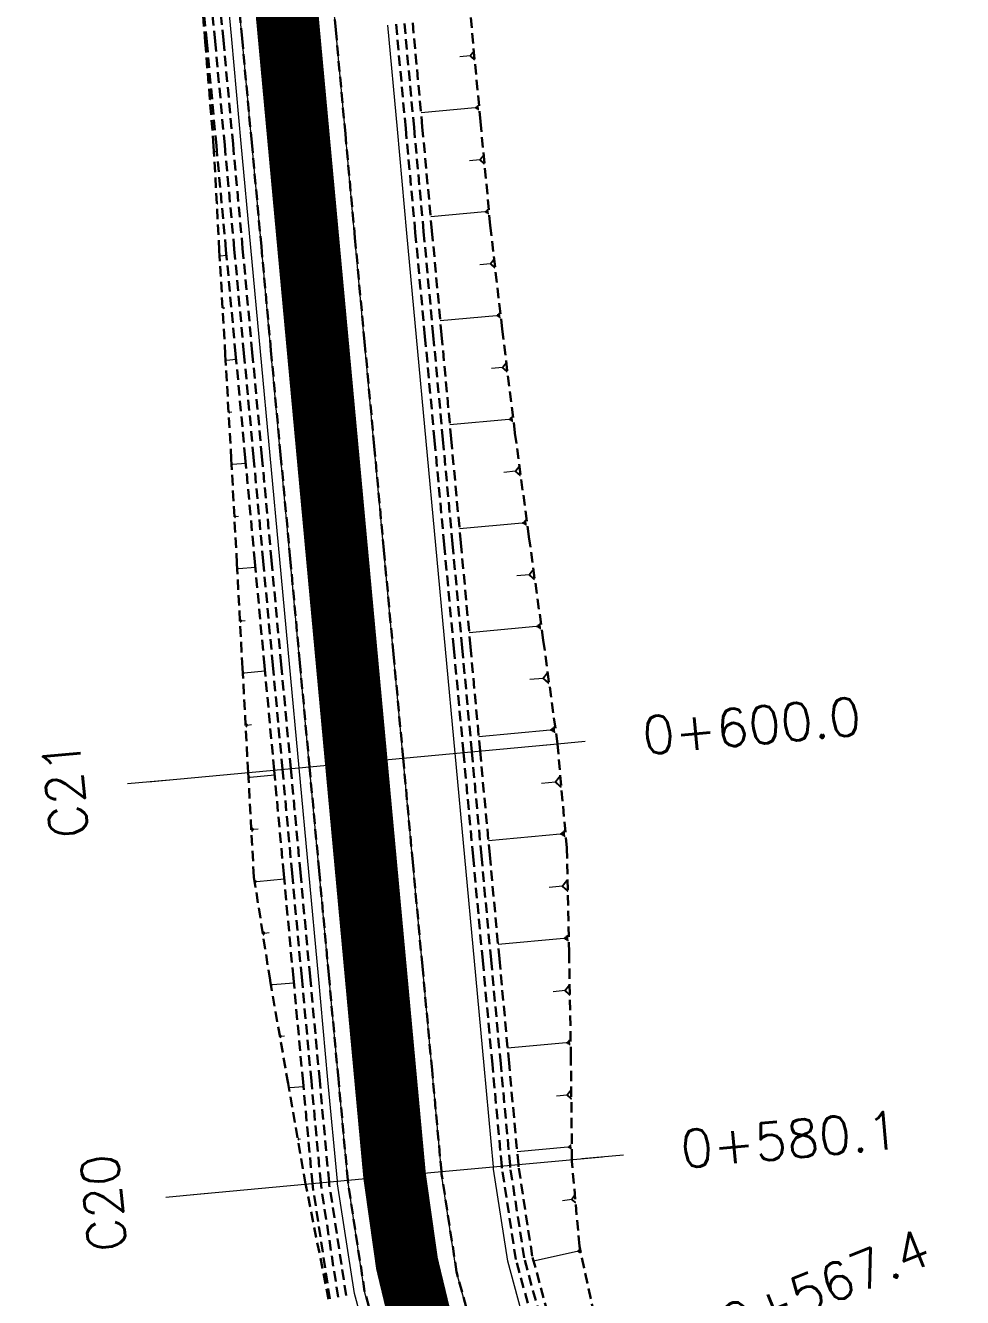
# Model space of a CAD drawing. Header units: metres. Extents: x 544752 to 548977, y 1840603 to 1844608.
# Drawn here: x 548058.3 to 548103.1, y 1841368.4 to 1841429.3 of the extents above; entities that cross this region are included whole.
import ezdxf

# ---------------------------------------------------------------- set-up
doc = ezdxf.new("R2010")
doc.units = ezdxf.units.M
doc.header["$MEASUREMENT"] = 0
for name, pattern in [('ACAD_ISO02W100', [15, 12, -3]), ('Anordnung Grundriss$0$GESTRICHELT', [0.75, 0.5, -0.25]), ('HIDDEN', [0.375, 0.25, -0.125])]:
    doc.linetypes.add(name, pattern=pattern)
doc.layers.add('C-ROAD', color=7, linetype='Continuous')
for name, color, linetype, lineweight in [('C-ROAD-CORR', 5, 'Continuous', 0), ('C-ROAD-SAMP', 150, 'HIDDEN', 0), ('C-ROAD-SAMP-TEXT', 11, 'Continuous', 0), ('C-TOPO-FEAT', 94, 'Continuous', 5)]:
    doc.layers.add(name, color=color, linetype=linetype, lineweight=lineweight)

msp = doc.modelspace()

# ---------------------------------------------------------------- linework, layer by layer
at = {"layer": 'C-ROAD', "color": 3, "linetype": 'Continuous', "lineweight": 13}
msp.add_line((548077.1586821174, 1841361.230307533), (548075.9532784619, 1841374.251104837), dxfattribs=at)
at = {"layer": 'C-ROAD', "color": 1, "linetype": 'ACAD_ISO02W100', "lineweight": -3, "ltscale": 0.1, "const_width": 3, "flags": 128}
msp.add_lwpolyline([(548085.2635180048, 1841350.968446316, -0.1450494311728284), (548075.9532784619, 1841374.251104837)], format="xyb", dxfattribs=at)
at = {"layer": 'C-ROAD-CORR', "color": 160, "linetype": 'Continuous'}
for p, q in [((548066.909857889, 1841428.272226861, 479.4860558106901), (548066.9104544475, 1841428.265782825, 479.4860558106901)), ((548066.9110064649, 1841428.271520783, 479.4849772123134), (548066.9114538836, 1841428.266687756, 479.4849772123134)), ((548066.9121550407, 1841428.270814705, 479.4838986139368), (548066.9124533198, 1841428.267592687, 479.4838986139368)), ((548066.9133036163, 1841428.270108627, 479.4828200155602), (548066.913452756, 1841428.268497618, 479.4828200155602)), ((548066.9144521921, 1841428.269402549, 479.4817414171835), (548066.9850258536, 1841428.275935924, 479.4108659864578)), ((548079.5707667728, 1841427.858487413, 481.8919047656474), (548079.0724956989, 1841427.81235984, 481.3915031109922)), ((548067.1183103748, 1841425.77775063, 479.4566646807075), (548067.1370542644, 1841425.779485851, 479.4378406431813)), ((548079.8047053049, 1841425.369457315, 481.8436326359892), (548077.2185892109, 1841425.130046953, 479.246458445954)), ((548079.8467939569, 1841425.343583641, 481.8831570217415), (548079.8413288553, 1841425.402617792, 481.8831570217415)), ((548079.8888826091, 1841425.317709966, 481.9226814074937), (548079.8779524055, 1841425.435778269, 481.9226814074937)), ((548079.9309712611, 1841425.291836291, 481.962205793246), (548079.9145759558, 1841425.468938746, 481.962205793246)), ((548079.9730599131, 1841425.265962617, 482.0017301789982), (548079.9511995062, 1841425.502099223, 482.0017301789982)), ((548067.3073127918, 1841423.290886392, 479.4459426764757), (548067.3084125483, 1841423.279006798, 479.4459426764757)), ((548067.3094301937, 1841423.289584735, 479.4439542780451), (548067.310255011, 1841423.280675039, 479.4439542780451)), ((548067.3115475955, 1841423.288283078, 479.4419658796144), (548067.3120974738, 1841423.282343281, 479.4419658796144)), ((548067.3136649975, 1841423.286981422, 479.4399774811838), (548067.3139399365, 1841423.284011523, 479.4399774811838)), ((548067.3157823993, 1841423.285679765, 479.4379890827532), (548067.4458850962, 1841423.297724056, 479.3073300735148)), ((548080.0388470315, 1841422.880446374, 481.7955646086361), (548079.5391916081, 1841422.834190645, 481.2937726850004)), ((548067.4574208562, 1841420.789946091, 479.4752780245238), (548067.4996242152, 1841420.793853078, 479.4328942062429)), ((548080.273062736, 1841420.391442407, 481.7475708896457), (548077.6794940896, 1841420.151342123, 479.142912280481)), ((548080.3152726772, 1841420.36549417, 481.7872091749854), (548080.3097918264, 1841420.424698444, 481.7872091749854)), ((548080.3574826184, 1841420.339545934, 481.826847460325), (548080.3465209168, 1841420.457954481, 481.826847460325)), ((548080.3996925596, 1841420.313597698, 481.8664857456647), (548080.3832500072, 1841420.491210519, 481.8664857456647)), ((548080.4419025008, 1841420.287649462, 481.9061240310044), (548080.4199790976, 1841420.524466556, 481.9061240310044)), ((548067.5799558278, 1841418.306525326, 479.5304534021219), (548067.5825470363, 1841418.278535033, 479.5304534021219)), ((548067.5849447778, 1841418.303458408, 479.5257684057637), (548067.5868881842, 1841418.282465687, 479.5257684057637)), ((548067.5899337278, 1841418.300391489, 479.5210834094055), (548067.591229332, 1841418.286396342, 479.5210834094055)), ((548067.5949226777, 1841418.29732457, 479.5163984130474), (548067.5955704799, 1841418.290326997, 479.5163984130474)), ((548067.5999116277, 1841418.294257652, 479.5117134166892), (548067.9064551514, 1841418.322635997, 479.2038591289704)), ((548080.5417904912, 1841417.906076486, 481.7342867739201), (548080.0340166462, 1841417.859069191, 481.2243417147939)), ((548067.7499747595, 1841415.798971102, 479.5405654744866), (548067.8245996452, 1841415.80587952, 479.4656214967596)), ((548080.82308336, 1841415.4220351, 481.7336396964164), (548078.1403028095, 1841415.173676001, 479.0393877178636)), ((548080.8667452116, 1841415.395194313, 481.7746414339673), (548080.8610758339, 1841415.456435057, 481.7746414339673)), ((548080.9104070632, 1841415.368353526, 481.8156431715182), (548080.899068308, 1841415.490835014, 481.8156431715182)), ((548080.9540689149, 1841415.341512738, 481.8566449090691), (548080.9370607819, 1841415.525234971, 481.8566449090691)), ((548080.9977307664, 1841415.314671952, 481.89764664662), (548080.9750532559, 1841415.559634928, 481.89764664662)), ((548067.8695684933, 1841413.322374489, 479.5980343882378), (548067.873516936, 1841413.279723323, 479.5980343882378)), ((548067.8771705764, 1841413.317701167, 479.5908954648973), (548067.8801319083, 1841413.285712792, 479.5908954648973)), ((548067.8847726594, 1841413.313027845, 479.5837565415568), (548067.8867468807, 1841413.291702262, 479.5837565415568)), ((548067.8923747424, 1841413.308354523, 479.5766176182163), (548067.8933618531, 1841413.297691731, 479.5766176182163)), ((548067.8999768255, 1841413.303681201, 479.5694786948758), (548068.3670829978, 1841413.346923674, 479.1003752011082)), ((548081.1181454497, 1841412.939659202, 481.746864799228), (548080.5880693009, 1841412.890587267, 481.2145220728582)), ((548068.0494290777, 1841410.80836112, 479.598942597019), (548068.1551490304, 1841410.818148172, 479.4927705914159)), ((548081.418233038, 1841410.457891175, 481.7651529789689), (548078.6010118885, 1841410.197086204, 478.9358855404372)), ((548081.4640828902, 1841410.429705332, 481.808209412406), (548081.4581294064, 1841410.494014997, 481.808209412406)), ((548081.5099327425, 1841410.401519488, 481.8512658458432), (548081.4980257747, 1841410.530138819, 481.8512658458432)), ((548081.5557825946, 1841410.373333645, 481.8943222792803), (548081.5379221431, 1841410.566262641, 481.8943222792803)), ((548081.6016324467, 1841410.345147802, 481.9373787127174), (548081.5778185115, 1841410.602386463, 481.9373787127174)), ((548068.1570753206, 1841408.338195651, 479.6677163995138), (548068.1623976545, 1841408.280703682, 479.6677163995138)), ((548068.1673226072, 1841408.33189621, 479.6580934325187), (548068.1713143575, 1841408.288777233, 479.6580934325187)), ((548068.1775698938, 1841408.32559677, 479.6484704655236), (548068.1802310607, 1841408.296850785, 479.6484704655236)), ((548068.1878171804, 1841408.319297329, 479.6388474985285), (548068.1891477638, 1841408.304924337, 479.6388474985285)), ((548068.1980644669, 1841408.312997889, 479.6292245315335), (548068.827703849, 1841408.371286916, 478.9968928448138)), ((548081.7368110687, 1841407.978552905, 481.8020916570625), (548081.1762448633, 1841407.926658344, 481.2391285000655)), ((548068.3392439681, 1841405.817240804, 479.666973026448), (548068.477911973, 1841405.83007803, 479.5277120844621)), ((548082.0621691227, 1841405.500105571, 481.845869047411), (548079.0615519015, 1841405.222322661, 478.8324213451182)), ((548082.1110037186, 1841405.470084879, 481.8917283778655), (548082.1046626735, 1841405.538580989, 481.8917283778655)), ((548082.1598383144, 1841405.440064188, 481.9375877083199), (548082.1471562244, 1841405.577056407, 481.9375877083199)), ((548082.2086729102, 1841405.410043496, 481.9834470387744), (548082.1896497752, 1841405.615531826, 481.9834470387744)), ((548082.257507506, 1841405.380022804, 482.0293063692288), (548082.2321433261, 1841405.654007244, 482.0293063692288)), ((548068.4277044501, 1841403.353811808, 479.7542361427028), (548068.4345341631, 1841403.280037096, 479.7542361427028)), ((548068.4408539496, 1841403.345728254, 479.7418877811625), (548068.4459762343, 1841403.29039722, 479.7418877811625)), ((548068.4540034491, 1841403.337644701, 479.7295394196221), (548068.4574183056, 1841403.300757345, 479.7295394196221)), ((548068.4671529486, 1841403.329561147, 479.7171910580817), (548068.4688603767, 1841403.311117469, 479.7171910580817)), ((548068.480302448, 1841403.321477594, 479.7048426965413), (548069.2882668454, 1841403.396275105, 478.8934234860628)), ((548082.3952195132, 1841403.02273458, 481.897412751207), (548081.7964671125, 1841402.967304923, 481.2961001168534)), ((548068.6202375955, 1841400.82565753, 479.7438371291994), (548068.7935492904, 1841400.841701904, 479.5697843627406)), ((548082.7833429272, 1841400.513654877, 482.000874825966), (548082.7765612509, 1841400.586910696, 482.000874825966)), ((548082.8355709779, 1841400.481548085, 482.0499208638761), (548082.8220076255, 1841400.628059723, 482.0499208638761)), ((548082.8877990287, 1841400.449441293, 482.0989669017861), (548082.8674539999, 1841400.66920875, 482.0989669017861)), ((548082.9400270794, 1841400.417334502, 482.1480129396962), (548082.9129003744, 1841400.710357777, 482.1480129396962)), ((548082.7311148765, 1841400.545761669, 481.951828788056), (548079.5219885213, 1841400.248675972, 478.728980377922)), ((548068.6961290406, 1841398.369405844, 479.84295487144), (548068.7044835652, 1841398.279160081, 479.84295487144)), ((548068.7122143166, 1841398.359517545, 479.8278495966325), (548068.7184802102, 1841398.291833223, 479.8278495966325)), ((548068.7282995927, 1841398.349629245, 479.8127443218249), (548068.732476855, 1841398.304506364, 479.8127443218249)), ((548068.7443848688, 1841398.339740946, 479.7976390470173), (548068.7464735, 1841398.317179505, 479.7976390470173)), ((548068.7604701449, 1841398.329852646, 479.7825337722097), (548069.7488218559, 1841398.42134956, 478.7899559214343)), ((548083.0637035152, 1841398.068321343, 482.0029057665715), (548082.4248126607, 1841398.009175858, 481.3612830485135)), ((548068.9035119866, 1841395.834191163, 479.8184174593729), (548069.1110290085, 1841395.853402105, 479.6100131055437)), ((548083.5616752343, 1841395.488278521, 482.2092024134131), (548083.5400401832, 1841395.721980829, 482.2092024134131)), ((548083.6172149224, 1841395.454135926, 482.2613583259778), (548083.5883681875, 1841395.765739003, 482.2613583259778)), ((548083.3950561702, 1841395.590706308, 482.0527346757191), (548079.9824479205, 1841395.274783222, 478.6255342931851)), ((548083.4505958583, 1841395.556563712, 482.1048905882838), (548083.4433841745, 1841395.634464482, 482.1048905882838)), ((548083.5061355464, 1841395.522421117, 482.1570465008484), (548083.4917121788, 1841395.678222655, 482.1570465008484)), ((548068.970861287, 1841393.3850661, 479.925381624089), (548068.980690743, 1841393.278888097, 479.925381624089)), ((548068.9897863028, 1841393.373432093, 479.9076096216711), (548068.9971583948, 1841393.29379859, 479.9076096216711)), ((548069.0087113186, 1841393.361798085, 479.8898376192532), (548069.0136260466, 1841393.308709083, 479.8898376192532)), ((548069.0276363344, 1841393.350164077, 479.8720656168352), (548069.0300936984, 1841393.323619577, 479.8720656168352)), ((548069.0465613502, 1841393.33853007, 479.8542936144173), (548070.2093994463, 1841393.446180105, 478.6864832840335)), ((548083.6482731303, 1841393.104123288, 482.0238981246228), (548082.9854692719, 1841393.04276405, 481.3582601518157)), ((548069.1896829531, 1841390.842872717, 479.8900974321757), (548069.4308485903, 1841390.865198688, 479.6479005833731)), ((548083.8720017101, 1841390.614155754, 481.9653732599556), (548080.4432913642, 1841390.296742013, 478.522001929564)), ((548083.9278034574, 1841390.579852059, 482.0177752656722), (548083.9205577458, 1841390.658120397, 482.0177752656722)), ((548083.9836052045, 1841390.545548365, 482.0701772713888), (548083.9691137817, 1841390.70208504, 482.0701772713888)), ((548084.0394069517, 1841390.511244671, 482.1225792771054), (548084.0176698174, 1841390.746049683, 482.1225792771054)), ((548084.0952086989, 1841390.476940976, 482.174981282822), (548084.0662258533, 1841390.790014326, 482.174981282822)), ((548069.2686954446, 1841388.402151794, 479.9846793396576), (548069.2798162783, 1841388.282024299, 479.9846793396576)), ((548069.290106798, 1841388.38898933, 479.9645724805653), (548069.2984474234, 1841388.298893708, 479.9645724805653)), ((548069.3543408586, 1841388.349501936, 479.9042519032884), (548070.6699507261, 1841388.471294857, 478.5830165575154)), ((548069.3115181515, 1841388.375826865, 479.944465621473), (548069.3170785685, 1841388.315763117, 479.944465621473)), ((548069.3329295052, 1841388.3626644, 479.9243587623807), (548069.3357097135, 1841388.332632527, 479.9243587623807)), ((548083.9820318061, 1841388.118172091, 481.7931724282993), (548083.3436783552, 1841388.059076356, 481.1520894116331)), ((548069.7293245918, 1841385.878462052, 479.7069765481108), (548069.9551753635, 1841385.899370245, 479.4801600505037)), ((548084.0491503172, 1841385.619917847, 481.5780685100052), (548080.903210825, 1841385.32868169, 478.4186771465447)), ((548084.1003500111, 1841385.588443229, 481.6261488441899), (548084.0937018644, 1841385.66025666, 481.6261488441899)), ((548084.1515497051, 1841385.556968611, 481.6742291783747), (548084.1382534115, 1841385.700595473, 481.6742291783747)), ((548084.202749399, 1841385.525493994, 481.7223095125594), (548084.1828049587, 1841385.740934286, 481.7223095125594)), ((548084.253949093, 1841385.494019376, 481.7703898467442), (548084.2273565057, 1841385.781273099, 481.7703898467442)), ((548070.0415216765, 1841383.448957175, 479.5683978360302), (548070.0501595967, 1841383.355650166, 479.5683978360302)), ((548070.0581525845, 1841383.438733452, 479.5527801719937), (548070.0646310247, 1841383.368753196, 479.5527801719937)), ((548070.0747834926, 1841383.428509729, 479.5371625079573), (548070.0791024526, 1841383.381856225, 479.5371625079573)), ((548070.0914144006, 1841383.418286006, 479.5215448439209), (548070.0935738806, 1841383.394959254, 479.5215448439209)), ((548070.1080453086, 1841383.408062284, 479.5059271798845), (548071.1299231076, 1841383.502662883, 478.4796798854044)), ((548084.1085420228, 1841383.121554818, 481.355273164323), (548083.5344728862, 1841383.068410221, 480.7787493384658)), ((548070.5250438016, 1841380.944219197, 479.2662207437072), (548070.6860598156, 1841380.959125296, 479.1045162337622)), ((548084.164944167, 1841380.623149701, 481.1295019455095), (548081.3628411796, 1841380.363744297, 478.3154173136459)), ((548084.2105479734, 1841380.595115113, 481.1723273235522), (548084.204626438, 1841380.65907967, 481.1723273235522)), ((548084.2561517798, 1841380.567080524, 481.2151527015949), (548084.2443087089, 1841380.69500964, 481.2151527015949)), ((548084.301755586, 1841380.539045935, 481.2579780796377), (548084.28399098, 1841380.730939609, 481.2579780796377)), ((548084.3473593924, 1841380.511011347, 481.3008034576804), (548084.323673251, 1841380.766869579, 481.3008034576804)), ((548070.8996728072, 1841378.506248926, 479.066318015206), (548070.9051460568, 1841378.447126762, 479.066318015206)), ((548070.9102106573, 1841378.499770863, 479.0564221874167), (548070.9143155945, 1841378.455429241, 479.0564221874167)), ((548070.9207485074, 1841378.493292802, 479.0465263596274), (548070.9234851322, 1841378.46373172, 479.0465263596274)), ((548070.9312863575, 1841378.486814739, 479.0366305318381), (548070.9326546699, 1841378.472034198, 479.0366305318381)), ((548070.9418242075, 1841378.480336677, 479.0267347040488), (548071.5893171167, 1841378.5402785, 478.3764731495028)), ((548084.2094862292, 1841378.124652492, 480.8919333947086), (548083.7045970345, 1841378.077912245, 480.384885320444)), ((548071.3561746189, 1841376.016014777, 478.7897043938682), (548071.4454749752, 1841376.024281781, 478.70002219394)), ((548084.2493097966, 1841375.626118645, 480.6496713138698), (548081.8222286097, 1841375.401430981, 478.2122120557863)), ((548084.2888101793, 1841375.601836089, 480.6867651215708), (548084.2836811575, 1841375.657239897, 480.6867651215708)), ((548084.328310562, 1841375.577553533, 480.7238589292719), (548084.3180525185, 1841375.688361149, 480.7238589292719)), ((548084.3678109447, 1841375.553270977, 480.760952736973), (548084.3524238794, 1841375.7194824, 480.760952736973)), ((548084.4073113274, 1841375.528988421, 480.798046544674), (548084.3867952403, 1841375.750603652, 480.798046544674)), ((548084.4285924284, 1841373.125145786, 480.4293616577416), (548083.9943014707, 1841373.061544728, 479.9897084746179)), ((548084.8378358477, 1841370.56236572, 480.3494809226816), (548084.7963142631, 1841370.752461859, 480.3494809226816)), ((548084.6903442963, 1841370.629732733, 480.219714163462), (548082.6080377252, 1841370.174906725, 478.0875232352224)), ((548084.7272171841, 1841370.61289098, 480.2521558532669), (548084.716836788, 1841370.660415014, 480.2521558532669)), ((548084.764090072, 1841370.596049226, 480.2845975430718), (548084.7433292797, 1841370.691097296, 480.2845975430718)), ((548084.8009629599, 1841370.579207473, 480.3170392328767), (548084.7698217714, 1841370.721779577, 480.3170392328767))]:
    msp.add_line(p, q, dxfattribs=at)
at = {"layer": 'C-ROAD-CORR', "color": 5, "linetype": 'Anordnung Grundriss$0$GESTRICHELT', "lineweight": 30, "extrusion": (-0.704096103399407, -0.06518187758148622, 0.7071067811955447), "const_width": 0.1, "elevation": -505587.6663431064}
msp.add_lwpolyline([(-1783065.169142448, 506269.4435261753), (-1783064.959815291, 506269.1644232986), (-1783064.750488133, 506269.4435261753)], dxfattribs=at)
at = {"layer": 'C-ROAD-CORR', "color": 5, "linetype": 'Anordnung Grundriss$0$GESTRICHELT', "lineweight": 30, "extrusion": (-0.7040961022607308, -0.06518188082306306, -0.7071067820305604), "const_width": 0.1, "elevation": -506258.544428749}
msp.add_lwpolyline([(-1783064.024572183, -505580.481019481), (-1783064.032446621, -505580.4915187329), (-1783064.04032106, -505580.4810194811)], dxfattribs=at)
at = {"layer": 'C-ROAD-CORR', "color": 5, "linetype": 'Anordnung Grundriss$0$GESTRICHELT', "lineweight": 30, "extrusion": (-0.7040961034877106, -0.0651818775077335, 0.7071067811144156), "const_width": 0.1, "elevation": -505587.7394739357}
msp.add_lwpolyline([(-1783060.169812591, 506269.3810707866), (-1783059.959903859, 506269.1011924769), (-1783059.749995126, 506269.3810707866)], dxfattribs=at)
at = {"layer": 'C-ROAD-CORR', "color": 5, "linetype": 'Anordnung Grundriss$0$GESTRICHELT', "lineweight": 30, "extrusion": (-0.7040961024633902, -0.06518187878403406, -0.707106782016724), "const_width": 0.1, "elevation": -506258.4675986119}
msp.add_lwpolyline([(-1783059.018962651, -505580.3647056523), (-1783059.036692577, -505580.3883455535), (-1783059.054422502, -505580.3647056523)], dxfattribs=at)
at = {"layer": 'C-ROAD-CORR', "color": 5, "linetype": 'Anordnung Grundriss$0$GESTRICHELT', "lineweight": 30, "extrusion": (-0.7040961033845842, -0.06518187774963176, 0.7071067811948044), "const_width": 0.1, "elevation": -505587.8130745452}
msp.add_lwpolyline([(-1783055.173417667, 506269.3726739609), (-1783054.960098329, 506269.0882481769), (-1783054.746778991, 506269.3726739608)], dxfattribs=at)
at = {"layer": 'C-ROAD-CORR', "color": 5, "linetype": 'Anordnung Grundriss$0$GESTRICHELT', "lineweight": 30, "extrusion": (-0.7040961039510272, -0.06518187731893382, -0.7071067806704756), "const_width": 0.1, "elevation": -506258.3925455685}
msp.add_lwpolyline([(-1783054.01026438, -505580.1772351094), (-1783054.041614816, -505580.2190356902), (-1783054.072965251, -505580.1772351094)], dxfattribs=at)
at = {"layer": 'C-ROAD-CORR', "color": 5, "linetype": 'Anordnung Grundriss$0$GESTRICHELT', "lineweight": 30, "extrusion": (-0.7040961034638761, -0.06518187764849209, 0.7071067811251734), "const_width": 0.1, "elevation": -505587.8861266666}
msp.add_lwpolyline([(-1783050.184495725, 506269.4759069267), (-1783049.961807033, 506269.1789886716), (-1783049.739118342, 506269.4759069268)], dxfattribs=at)
at = {"layer": 'C-ROAD-CORR', "color": 5, "linetype": 'Anordnung Grundriss$0$GESTRICHELT', "lineweight": 30, "extrusion": (-0.7040961036286845, -0.06518187795012327, -0.707106780933262), "const_width": 0.1, "elevation": -506258.3203574579}
msp.add_lwpolyline([(-1783048.999569836, -505580.0054476435), (-1783049.043983527, -505580.0646658972), (-1783049.088397217, -505580.0054476433)], dxfattribs=at)
at = {"layer": 'C-ROAD-CORR', "color": 5, "linetype": 'Anordnung Grundriss$0$GESTRICHELT', "lineweight": 30, "extrusion": (-0.7040961033538449, -0.06518187767004845, 0.7071067812327491), "const_width": 0.1, "elevation": -505587.9592805453}
msp.add_lwpolyline([(-1783045.200260364, 506269.6443960965), (-1783044.964762587, 506269.3303990601), (-1783044.72926481, 506269.6443960964)], dxfattribs=at)
at = {"layer": 'C-ROAD-CORR', "color": 5, "linetype": 'Anordnung Grundriss$0$GESTRICHELT', "lineweight": 30, "extrusion": (-0.7040961034171482, -0.06518187820646457, -0.7071067811202677), "const_width": 0.1, "elevation": -506258.2475453576}
msp.add_lwpolyline([(-1783043.988865257, -505579.8182379752), (-1783044.047120654, -505579.8959118379), (-1783044.105376052, -505579.8182379751)], dxfattribs=at)
at = {"layer": 'C-ROAD-CORR', "color": 5, "linetype": 'Anordnung Grundriss$0$GESTRICHELT', "lineweight": 30, "extrusion": (-0.7040961034630906, -0.06518187781927562, 0.7071067811102126), "const_width": 0.1, "elevation": -505588.0327663515}
msp.add_lwpolyline([(-1783040.220751943, 506269.8739006553), (-1783039.969211879, 506269.538513903), (-1783039.717671814, 506269.8739006554)], dxfattribs=at)
at = {"layer": 'C-ROAD-CORR', "color": 5, "linetype": 'Anordnung Grundriss$0$GESTRICHELT', "lineweight": 30, "extrusion": (-0.7040961036649123, -0.06518187796955885, -0.7071067808953969), "const_width": 0.1, "elevation": -506258.1740816765}
msp.add_lwpolyline([(-1783038.978340295, -505579.6163448492), (-1783039.051149748, -505579.7134241202), (-1783039.123959202, -505579.6163448492)], dxfattribs=at)
at = {"layer": 'C-ROAD-CORR', "color": 5, "linetype": 'Anordnung Grundriss$0$GESTRICHELT', "lineweight": 30, "extrusion": (-0.7040961034850471, -0.06518187761932319, 0.7071067811067812), "const_width": 0.1, "elevation": -505588.1055543911}
msp.add_lwpolyline([(-1783035.242877683, 506270.1183566973), (-1783034.974475174, 506269.760486685), (-1783034.706072664, 506270.1183566973)], dxfattribs=at)
at = {"layer": 'C-ROAD-CORR', "color": 5, "linetype": 'Anordnung Grundriss$0$GESTRICHELT', "lineweight": 30, "extrusion": (-0.7040961031851156, -0.06518187763722176, -0.7071067814037858), "const_width": 0.1, "elevation": -506258.1000424952}
msp.add_lwpolyline([(-1783033.967933949, -505579.4184007727), (-1783034.055113299, -505579.5346399061), (-1783034.14229265, -505579.4184007727)], dxfattribs=at)
at = {"layer": 'C-ROAD-CORR', "color": 5, "linetype": 'Anordnung Grundriss$0$GESTRICHELT', "lineweight": 30, "extrusion": (-0.7040961033309788, -0.06518187767689944, 0.7071067812548861), "const_width": 0.1, "elevation": -505588.1787494973}
msp.add_lwpolyline([(-1783030.255903272, 506270.2348461106), (-1783029.977454742, 506269.863581405), (-1783029.699006214, 506270.2348461106)], dxfattribs=at)
at = {"layer": 'C-ROAD-CORR', "color": 5, "linetype": 'Anordnung Grundriss$0$GESTRICHELT', "lineweight": 30, "extrusion": (-0.7040961035570895, -0.06518187730417459, -0.7071067810640963), "const_width": 0.1, "elevation": -506258.0264666785}
msp.add_lwpolyline([(-1783028.957721924, -505579.2241200618), (-1783029.059037292, -505579.3592072193), (-1783029.16035266, -505579.2241200617)], dxfattribs=at)
at = {"layer": 'C-ROAD-CORR', "color": 5, "linetype": 'Anordnung Grundriss$0$GESTRICHELT', "lineweight": 30, "extrusion": (-0.7040961033630381, -0.06518187758682464, 0.7071067812312666), "const_width": 0.1, "elevation": -505588.2517534437}
msp.add_lwpolyline([(-1783025.250236681, 506269.9678251326), (-1783024.982059939, 506269.610256143), (-1783024.713883196, 506269.9678251324)], dxfattribs=at)
at = {"layer": 'C-ROAD-CORR', "color": 5, "linetype": 'Anordnung Grundriss$0$GESTRICHELT', "lineweight": 30, "extrusion": (-0.7040961036809302, -0.06518187731787183, -0.7071067809395204), "const_width": 0.1, "elevation": -506257.9534436637}
msp.add_lwpolyline([(-1783023.971135311, -505579.4184693317), (-1783024.066016797, -505579.5449779799), (-1783024.160898283, -505579.4184693316)], dxfattribs=at)
at = {"layer": 'C-ROAD-CORR', "color": 5, "linetype": 'Anordnung Grundriss$0$GESTRICHELT', "lineweight": 30, "extrusion": (-0.7040961033904346, -0.06518187754222465, 0.7071067812080981), "const_width": 0.1, "elevation": -505588.3247143393}
msp.add_lwpolyline([(-1783020.236273066, 506269.3854614102), (-1783019.995102613, 506269.0639008065), (-1783019.75393216, 506269.3854614103)], dxfattribs=at)
at = {"layer": 'C-ROAD-CORR', "color": 5, "linetype": 'Anordnung Grundriss$0$GESTRICHELT', "lineweight": 30, "extrusion": (-0.7040961032118359, -0.0651818777615484, -0.7071067813657187), "const_width": 0.1, "elevation": -506257.8809819134}
msp.add_lwpolyline([(-1783019.011297681, -505580.0062570005), (-1783019.078941633, -505580.0964489361), (-1783019.146585585, -505580.0062570004)], dxfattribs=at)
at = {"layer": 'C-ROAD-CORR', "color": 5, "linetype": 'Anordnung Grundriss$0$GESTRICHELT', "lineweight": 30, "extrusion": (-0.7040961033467777, -0.06518187770773569, 0.7071067812363121), "const_width": 0.1, "elevation": -505588.3979928066}
msp.add_lwpolyline([(-1783015.222107302, 506268.7647682298), (-1783015.009999825, 506268.4819582616), (-1783014.797892349, 506268.7647682297)], dxfattribs=at)
at = {"layer": 'C-ROAD-CORR', "color": 5, "linetype": 'Anordnung Grundriss$0$GESTRICHELT', "lineweight": 30, "extrusion": (-0.7040961028793439, -0.06518187864521106, -0.7071067816153381), "const_width": 0.1, "elevation": -506257.809445368}
msp.add_lwpolyline([(-1783014.056668653, -505580.6491445328), (-1783014.094184356, -505580.6991654703), (-1783014.131700059, -505580.6491445327)], dxfattribs=at)
at = {"layer": 'C-ROAD-CORR', "color": 5, "linetype": 'Anordnung Grundriss$0$GESTRICHELT', "lineweight": 30, "extrusion": (-0.7002248727494292, -0.1025465569625956, 0.7065191655136914), "const_width": 0.1, "elevation": -572269.3907825451}
msp.add_lwpolyline([(-1742520.608793694, 571998.5573763779), (-1742520.425244181, 571998.3126436949), (-1742520.241694669, 571998.5573763779)], dxfattribs=at)
at = {"layer": 'C-ROAD-CORR', "color": 1, "linetype": 'Anordnung Grundriss$0$GESTRICHELT', "lineweight": 30}
for points in [[(548072.8553926931, 1841368.373001887, 478.1736308059836), (548072.0324887332, 1841373.755108327, 478.2771771058756), (548072.0200965403, 1841373.88698951, 478.2796949213914), (548071.5703983683, 1841378.744639243, 478.3807234057678), (548071.1094928914, 1841383.723350537, 478.4842697056599), (548070.6485874143, 1841388.70206183, 478.587816005552), (548070.1876819374, 1841393.680773123, 478.6913623054441), (548069.7267764603, 1841398.659484416, 478.7949086053362), (548069.2658709834, 1841403.63819571, 478.8984549052283), (548068.8049655063, 1841408.616907003, 479.0020012051204), (548068.3440600294, 1841413.595618296, 479.1055475050125), (548067.8831545524, 1841418.574329589, 479.2090938049046), (548067.4222490754, 1841423.553040883, 479.3126401047967), (548066.9613435984, 1841428.531752176, 479.4161864046888), (548066.5004381214, 1841433.510463469, 479.5197327045809), (548066.0395326444, 1841438.489174762, 479.623279004473), (548065.5786271674, 1841443.467886055, 479.7268253043651)], [(548083.6737266484, 1841366.24847155, 477.9900845060914), (548082.541239127, 1841370.421020163, 478.0936308059835), (548081.8877853269, 1841374.694857788, 478.1971771058756), (548081.8779449009, 1841374.799582354, 478.1996949213913), (548081.4282467288, 1841379.657232088, 478.3007234057677), (548080.9673412519, 1841384.635943381, 478.4042697056598), (548080.5064357748, 1841389.614654674, 478.5078160055519), (548080.0455302979, 1841394.593365968, 478.6113623054441), (548079.5846248209, 1841399.572077261, 478.7149086053361), (548079.1237193439, 1841404.550788554, 478.8184549052282), (548078.6628138669, 1841409.529499847, 478.9220012051204), (548078.2019083899, 1841414.508211141, 479.0255475050125), (548077.741002913, 1841419.486922434, 479.1290938049045), (548077.2800974359, 1841424.465633727, 479.2326401047966), (548076.819191959, 1841429.44434502, 479.3361864046888)], [(548085.6599253595, 1841366.91038893, 480.0836747089903), (548084.7982133684, 1841370.898244794, 480.4005066316649), (548084.4420227424, 1841374.938416489, 480.7630004854139), (548084.440145419, 1841375.036778725, 480.7728512737194), (548084.3904568959, 1841379.931459455, 481.2755998271699), (548084.3037975589, 1841384.944816681, 481.7549925237222), (548084.1940582345, 1841389.956037271, 482.2112065441565), (548083.7476223389, 1841394.936088089, 482.3292842966868), (548083.0688795713, 1841399.894633039, 482.2140618452452), (548082.3802867852, 1841404.852266122, 482.0889472570886), (548081.714535326, 1841409.812013746, 481.9867716642102), (548081.1034692787, 1841414.776823885, 481.9395153149522), (548080.5330000013, 1841419.745392282, 481.9330293254964), (548080.0639952687, 1841424.723353784, 482.0284417377786), (548079.5955871568, 1841429.701370519, 482.1244533218586)], [(548071.7194337423, 1841373.725257043, 478.5916521071479), (548071.6959144821, 1841373.856978273, 478.6052631650189), (548070.8572742434, 1841378.678621595, 479.0968968117752), (548069.9919320865, 1841383.619892058, 479.6066091415444), (548069.2183798925, 1841388.569660001, 480.0241390192303), (548068.9452080348, 1841393.565750783, 479.9391489608124), (548068.6722075602, 1841398.56185743, 479.8539867864993), (548068.4058825186, 1841403.558582057, 479.7621206352836), (548068.1368836855, 1841408.555059157, 479.672939708507), (548067.8501093487, 1841413.549890685, 479.6016102927545), (548067.5620224485, 1841418.544600702, 479.5315990527622), (548067.292037445, 1841423.540986507, 479.4434085132706), (548066.8883393373, 1841428.524993788, 479.4895028281555)]]:
    msp.add_polyline3d(points, dxfattribs=at)
at = {"layer": 'C-ROAD-CORR', "color": 92, "linetype": 'Anordnung Grundriss$0$GESTRICHELT', "lineweight": 30}
for points in [[(548073.2467400237, 1841368.4557501, 477.7736308059835), (548072.4306825349, 1841373.793078002, 477.8771771058756), (548072.4183934438, 1841373.923861948, 477.8796949213913), (548071.9686952718, 1841378.781511682, 477.9807234057677), (548071.5077897948, 1841383.760222975, 478.0842697056598), (548071.0468843178, 1841388.738934268, 478.187816005552), (548070.5859788408, 1841393.717645561, 478.2913623054441), (548070.1250733638, 1841398.696356854, 478.3949086053361), (548069.6641678868, 1841403.675068148, 478.4984549052282), (548069.2032624098, 1841408.653779441, 478.6020012051204), (548068.7423569328, 1841413.632490734, 478.7055475050125), (548068.2814514559, 1841418.611202027, 478.8090938049045), (548067.8205459788, 1841423.589913321, 478.9126401047967), (548067.3596405019, 1841428.568624614, 479.0161864046888), (548066.8987350248, 1841433.547335907, 479.1197327045809), (548066.4378295479, 1841438.5260472, 479.2232790044729), (548065.9769240709, 1841443.504758494, 479.3268253043651)], [(548073.6380873544, 1841368.538498313, 477.7736308059835), (548072.8288763367, 1841373.831047677, 477.8771771058756), (548072.8166903472, 1841373.960734386, 477.8796949213913), (548072.3669921751, 1841378.81838412, 477.9807234057677), (548071.9060866982, 1841383.797095413, 478.0842697056598), (548071.4451812211, 1841388.775806706, 478.187816005552), (548070.9842757442, 1841393.754517999, 478.2913623054441), (548070.5233702671, 1841398.733229293, 478.3949086053361), (548070.0624647902, 1841403.711940586, 478.4984549052282), (548069.6015593131, 1841408.690651879, 478.6020012051204), (548069.1406538362, 1841413.669363172, 478.7055475050125), (548068.6797483593, 1841418.648074466, 478.8090938049045), (548068.2188428822, 1841423.626785759, 478.9126401047967), (548067.7579374053, 1841428.605497052, 479.0161864046888), (548067.2970319282, 1841433.584208345, 479.1197327045809), (548066.8361264513, 1841438.562919638, 479.2232790044729), (548066.3752209742, 1841443.541630932, 479.3268253043651)], [(548082.9147629474, 1841365.99554053, 477.5900845060914), (548081.7585444656, 1841370.255523737, 477.6936308059836), (548081.0913977233, 1841374.618918438, 477.7971771058756), (548081.081351094, 1841374.725837478, 477.7996949213913), (548080.6316529219, 1841379.583487212, 477.9007234057677), (548080.170747445, 1841384.562198505, 478.0042697056599), (548079.7098419679, 1841389.540909798, 478.107816005552), (548079.248936491, 1841394.519621091, 478.2113623054441), (548078.7880310139, 1841399.498332385, 478.3149086053361), (548078.327125537, 1841404.477043678, 478.4184549052283), (548077.8662200599, 1841409.455754971, 478.5220012051204), (548077.405314583, 1841414.434466264, 478.6255475050125), (548076.944409106, 1841419.413177558, 478.7290938049046), (548076.483503629, 1841424.391888851, 478.8326401047967), (548076.022598152, 1841429.370600144, 478.9361864046888)], [(548083.2942447979, 1841366.12200604, 477.5900845060914), (548082.1498917964, 1841370.33827195, 477.6936308059836), (548081.4895915252, 1841374.656888113, 477.7971771058756), (548081.4796479974, 1841374.762709916, 477.7996949213913), (548081.0299498254, 1841379.62035965, 477.9007234057677), (548080.5690443484, 1841384.599070943, 478.0042697056599), (548080.1081388714, 1841389.577782236, 478.107816005552), (548079.6472333944, 1841394.55649353, 478.2113623054441), (548079.1863279174, 1841399.535204823, 478.3149086053361), (548078.7254224404, 1841404.513916116, 478.4184549052283), (548078.2645169634, 1841409.492627409, 478.5220012051204), (548077.8036114865, 1841414.471338702, 478.6255475050125), (548077.3427060095, 1841419.450049996, 478.7290938049046), (548076.8818005325, 1841424.428761289, 478.8326401047967), (548076.4208950555, 1841429.407472582, 478.9361864046888)]]:
    msp.add_polyline3d(points, dxfattribs=at)
at = {"layer": 'C-ROAD-CORR', "color": 5, "linetype": 'Anordnung Grundriss$0$GESTRICHELT', "lineweight": 30}
for points in [[(548080.1635195311, 1841365.078665586, 478.0900845060914), (548078.9212763184, 1841369.655599191, 478.1936308059836), (548078.2044926606, 1841374.343638292, 478.2971771058756), (548078.1936985439, 1841374.458512301, 478.2996949213913), (548077.7440003719, 1841379.316162035, 478.4007234057677), (548077.283094895, 1841384.294873328, 478.5042697056599), (548076.8221894179, 1841389.273584621, 478.607816005552), (548076.361283941, 1841394.252295915, 478.7113623054441), (548075.9003784639, 1841399.231007208, 478.8149086053361), (548075.439472987, 1841404.209718501, 478.9184549052283), (548074.9785675099, 1841409.188429795, 479.0220012051204), (548074.517662033, 1841414.167141088, 479.1255475050125), (548074.056756556, 1841419.145852381, 479.2290938049046), (548073.595851079, 1841424.124563674, 479.3326401047967), (548073.134945602, 1841429.103274967, 479.4361864046888), (548072.674040125, 1841434.081986261, 479.5397327045809)], [(548075.8943487128, 1841363.655928602, 478.0900845060914), (548074.5186188484, 1841368.724681793, 478.1936308059836), (548073.7248123906, 1841373.916479446, 478.2971771058756), (548073.7128583799, 1841374.043697372, 478.2996949213913), (548073.2631602079, 1841378.901347106, 478.4007234057677), (548072.802254731, 1841383.880058399, 478.5042697056599), (548072.3413492539, 1841388.858769692, 478.607816005552), (548071.880443777, 1841393.837480985, 478.7113623054441), (548071.4195382999, 1841398.816192278, 478.8149086053361), (548070.958632823, 1841403.794903572, 478.9184549052283), (548070.4977273459, 1841408.773614865, 479.0220012051204), (548070.036821869, 1841413.752326158, 479.1255475050125), (548069.575916392, 1841418.731037451, 479.2290938049046), (548069.115010915, 1841423.709748745, 479.3326401047967), (548068.654105438, 1841428.688460038, 479.4361864046888), (548068.193199961, 1841433.667171331, 479.5397327045809)]]:
    msp.add_polyline3d(points, dxfattribs=at)
at = {"layer": 'C-ROAD-CORR', "color": 160, "linetype": 'Anordnung Grundriss$0$GESTRICHELT', "lineweight": 30}
for points in [[(548080.1635195311, 1841365.078665586, 477.9400845060915), (548078.9212763184, 1841369.655599191, 478.0436308059836), (548078.2044926606, 1841374.343638292, 478.1471771058756), (548078.1936985439, 1841374.458512301, 478.1496949213914), (548077.7440003719, 1841379.316162035, 478.2507234057678), (548077.283094895, 1841384.294873328, 478.3542697056599), (548076.8221894179, 1841389.273584621, 478.457816005552), (548076.361283941, 1841394.252295915, 478.5613623054441), (548075.9003784639, 1841399.231007208, 478.6649086053362), (548075.439472987, 1841404.209718501, 478.7684549052283), (548074.9785675099, 1841409.188429795, 478.8720012051204), (548074.517662033, 1841414.167141088, 478.9755475050125), (548074.056756556, 1841419.145852381, 479.0790938049046), (548073.595851079, 1841424.124563674, 479.1826401047967), (548073.134945602, 1841429.103274967, 479.2861864046888), (548072.674040125, 1841434.081986261, 479.3897327045809)], [(548075.8943487128, 1841363.655928602, 477.9400845060915), (548074.5186188484, 1841368.724681793, 478.0436308059836), (548073.7248123906, 1841373.916479446, 478.1471771058756), (548073.7128583799, 1841374.043697372, 478.1496949213914), (548073.2631602079, 1841378.901347106, 478.2507234057678), (548072.802254731, 1841383.880058399, 478.3542697056599), (548072.3413492539, 1841388.858769692, 478.457816005552), (548071.880443777, 1841393.837480985, 478.5613623054441), (548071.4195382999, 1841398.816192278, 478.6649086053362), (548070.958632823, 1841403.794903572, 478.7684549052283), (548070.4977273459, 1841408.773614865, 478.8720012051204), (548070.036821869, 1841413.752326158, 478.9755475050125), (548069.575916392, 1841418.731037451, 479.0790938049046), (548069.115010915, 1841423.709748745, 479.1826401047967), (548068.654105438, 1841428.688460038, 479.2861864046888), (548068.193199961, 1841433.667171331, 479.3897327045809)]]:
    msp.add_polyline3d(points, dxfattribs=at)
at = {"layer": 'C-ROAD-CORR', "color": 11, "linetype": 'Anordnung Grundriss$0$GESTRICHELT', "lineweight": 30}
for points in [[(548072.7940662882, 1841368.36003476, 478.1318425869358), (548071.7194337423, 1841373.725257043, 478.5916521071479), (548071.6959144821, 1841373.856978273, 478.6052631650189), (548070.8572742434, 1841378.678621595, 479.0968968117752), (548069.9919320865, 1841383.619892058, 479.6066091415444), (548069.2183798925, 1841388.569660001, 480.0241390192303), (548068.9452080348, 1841393.565750783, 479.9391489608124), (548068.6722075602, 1841398.56185743, 479.8539867864993), (548068.4058825186, 1841403.558582057, 479.7621206352836), (548068.1368836855, 1841408.555059157, 479.672939708507), (548067.8501093487, 1841413.549890685, 479.6016102927545), (548067.5620224485, 1841418.544600702, 479.5315990527622), (548067.292037445, 1841423.540986507, 479.4434085132706), (548066.8883393373, 1841428.524993788, 479.4895028281555), (548066.4877818117, 1841433.509291808, 479.5112590863349)], [(548085.6599253595, 1841366.91038893, 480.0836747089903), (548084.7982133684, 1841370.898244794, 480.4005066316649), (548084.4420227424, 1841374.938416489, 480.7630004854139), (548084.440145419, 1841375.036778725, 480.7728512737194), (548084.3904568959, 1841379.931459455, 481.2755998271699), (548084.3037975589, 1841384.944816681, 481.7549925237222), (548084.1940582345, 1841389.956037271, 482.2112065441565), (548083.7476223389, 1841394.936088089, 482.3292842966868), (548083.0688795713, 1841399.894633039, 482.2140618452452), (548082.3802867852, 1841404.852266122, 482.0889472570886), (548081.714535326, 1841409.812013746, 481.9867716642102), (548081.1034692787, 1841414.776823885, 481.9395153149522), (548080.5330000013, 1841419.745392282, 481.9330293254964), (548080.0639952687, 1841424.723353784, 482.0284417377786), (548079.5955871568, 1841429.701370519, 482.1244533218586)]]:
    msp.add_polyline3d(points, dxfattribs=at)
at = {"layer": 'C-ROAD-CORR', "color": 150, "linetype": 'Anordnung Grundriss$0$GESTRICHELT', "lineweight": 30}
msp.add_polyline3d([(548078.028934122, 1841364.367297094, 478.1575845060914), (548076.7199475834, 1841369.190140492, 478.2611308059836), (548075.9646525256, 1841374.130058869, 478.3646771058756), (548075.9532784619, 1841374.251104837, 478.3671949213913), (548075.5035802899, 1841379.10875457, 478.4682234057677), (548075.042674813, 1841384.087465864, 478.5717697056598), (548074.5817693359, 1841389.066177157, 478.675316005552), (548074.120863859, 1841394.04488845, 478.7788623054441), (548073.6599583819, 1841399.023599743, 478.8824086053361), (548073.199052905, 1841404.002311036, 478.9859549052283), (548072.7381474279, 1841408.98102233, 479.0895012051204), (548072.277241951, 1841413.959733623, 479.1930475050125), (548071.816336474, 1841418.938444916, 479.2965938049045), (548071.355430997, 1841423.917156209, 479.4001401047967), (548070.89452552, 1841428.895867503, 479.5036864046888), (548070.433620043, 1841433.874578796, 479.6072327045809)], dxfattribs=at)
msp.add_polyline3d([(548078.028934122, 1841364.367297094, 478.1575845060914), (548076.7199475834, 1841369.190140492, 478.2611308059836), (548075.9646525256, 1841374.130058869, 478.3646771058756), (548075.9532784619, 1841374.251104837, 478.3671949213913), (548075.5035802899, 1841379.10875457, 478.4682234057677), (548075.042674813, 1841384.087465864, 478.5717697056598), (548074.5817693359, 1841389.066177157, 478.675316005552), (548074.120863859, 1841394.04488845, 478.7788623054441), (548073.6599583819, 1841399.023599743, 478.8824086053361), (548073.199052905, 1841404.002311036, 478.9859549052283), (548072.7381474279, 1841408.98102233, 479.0895012051204), (548072.277241951, 1841413.959733623, 479.1930475050125), (548071.816336474, 1841418.938444916, 479.2965938049045), (548071.355430997, 1841423.917156209, 479.4001401047967), (548070.89452552, 1841428.895867503, 479.5036864046888), (548070.433620043, 1841433.874578796, 479.6072327045809)], dxfattribs=at)
at = {"layer": 'C-ROAD-SAMP', "color": 1, "linetype": 'Continuous', "lineweight": 13}
for points in [[(548064.1634412726, 1841393.123077496), (548074.120863859, 1841394.04488845), (548084.0782864454, 1841394.966699404)], [(548065.9958558754, 1841373.329293883), (548075.9532784619, 1841374.251104837), (548085.9107010484, 1841375.172915791)]]:
    msp.add_lwpolyline(points, dxfattribs=at)
at = {"layer": 'C-ROAD-SAMP-TEXT', "color": 4, "linetype": 'Continuous', "lineweight": 5}
for p, q in [((548083.0825441867, 1841394.874518309), (548085.0740287041, 1841395.058880499)), ((548084.9149587898, 1841375.080734695), (548086.9064433072, 1841375.265096886))]:
    msp.add_line(p, q, dxfattribs=at)
at = {"layer": 'C-ROAD-SAMP-TEXT', "color": 1, "linetype": 'Continuous', "lineweight": -3}
for p, q in [((548075.1166061176, 1841394.137069545), (548073.1251216003, 1841393.952707355)), ((548076.9490207206, 1841374.343285932), (548074.9575362032, 1841374.158923741))]:
    msp.add_line(p, q, dxfattribs=at)
at = {"layer": 'C-ROAD-SAMP-TEXT', "color": 4, "linetype": 'Continuous', "lineweight": 9}
for p, q in [((548063.167699014, 1841393.030896401), (548065.1591835313, 1841393.215258592)), ((548065.0001136168, 1841373.237112788), (548066.9915981342, 1841373.421474978))]:
    msp.add_line(p, q, dxfattribs=at)
at = {"layer": 'C-TOPO-FEAT', "color": 94, "linetype": 'Continuous', "lineweight": 0, "ltscale": 2}
for points in [[(548080.1635195311, 1841365.078665586, 477.6400845060915), (548078.9212763184, 1841369.655599191, 477.7436308059836), (548078.2044926606, 1841374.343638292, 477.8471771058756), (548078.1936985439, 1841374.458512301, 477.8496949213913), (548077.7440003719, 1841379.316162035, 477.9507234057677), (548077.283094895, 1841384.294873328, 478.0542697056599), (548076.8221894179, 1841389.273584621, 478.157816005552), (548076.361283941, 1841394.252295915, 478.2613623054441), (548075.9003784639, 1841399.231007208, 478.3649086053362), (548075.439472987, 1841404.209718501, 478.4684549052283), (548074.9785675099, 1841409.188429795, 478.5720012051204), (548074.517662033, 1841414.167141088, 478.6755475050125), (548074.056756556, 1841419.145852381, 478.7790938049046), (548073.595851079, 1841424.124563674, 478.8826401047967), (548073.134945602, 1841429.103274967, 478.9861864046888), (548072.674040125, 1841434.081986261, 479.0897327045809)], [(548075.4199963997, 1841363.497846715, 478.0700845060915), (548074.0294346851, 1841368.621246526, 478.1736308059836), (548073.2270701384, 1841373.869017352, 478.2771771058756), (548073.2149872506, 1841373.997606824, 478.2796949213914), (548072.7652890786, 1841378.855256558, 478.3807234057678), (548072.3043836016, 1841383.833967851, 478.4842697056599), (548071.8434781246, 1841388.812679144, 478.587816005552), (548071.3825726476, 1841393.791390438, 478.6913623054441), (548070.9216671706, 1841398.770101731, 478.7949086053362), (548070.4607616937, 1841403.748813024, 478.8984549052283), (548069.9998562166, 1841408.727524317, 479.0020012051204), (548069.5389507397, 1841413.70623561, 479.1055475050125), (548069.0780452627, 1841418.684946904, 479.2090938049046), (548068.6171397857, 1841423.663658197, 479.3126401047967), (548068.1562343087, 1841428.64236949, 479.4161864046888), (548067.6953288317, 1841433.621080783, 479.5197327045809)], [(548075.8943487128, 1841363.655928602, 477.6400845060915), (548074.5186188484, 1841368.724681793, 477.7436308059836), (548073.7248123906, 1841373.916479446, 477.8471771058756), (548073.7128583799, 1841374.043697372, 477.8496949213913), (548073.2631602079, 1841378.901347106, 477.9507234057677), (548072.802254731, 1841383.880058399, 478.0542697056599), (548072.3413492539, 1841388.858769692, 478.157816005552), (548071.880443777, 1841393.837480985, 478.2613623054441), (548071.4195382999, 1841398.816192278, 478.3649086053362), (548070.958632823, 1841403.794903572, 478.4684549052283), (548070.4977273459, 1841408.773614865, 478.5720012051204), (548070.036821869, 1841413.752326158, 478.6755475050125), (548069.575916392, 1841418.731037451, 478.7790938049046), (548069.115010915, 1841423.709748745, 478.8826401047967), (548068.654105438, 1841428.688460038, 478.9861864046888), (548068.193199961, 1841433.667171331, 479.0897327045809)], [(548078.028934122, 1841364.367297094, 478.0075845060915), (548076.7199475834, 1841369.190140492, 478.1111308059836), (548075.9646525256, 1841374.130058869, 478.2146771058756), (548075.9532784619, 1841374.251104837, 478.2171949213914), (548075.5035802899, 1841379.10875457, 478.3182234057678), (548075.042674813, 1841384.087465864, 478.4217697056599), (548074.5817693359, 1841389.066177157, 478.525316005552), (548074.120863859, 1841394.04488845, 478.6288623054441), (548073.6599583819, 1841399.023599743, 478.7324086053362), (548073.199052905, 1841404.002311036, 478.8359549052283), (548072.7381474279, 1841408.98102233, 478.9395012051204), (548072.277241951, 1841413.959733623, 479.0430475050125), (548071.816336474, 1841418.938444916, 479.1465938049046), (548071.355430997, 1841423.917156209, 479.2501401047967), (548070.89452552, 1841428.895867503, 479.3536864046888), (548070.433620043, 1841433.874578796, 479.4572327045809)], [(548078.028934122, 1841364.367297094, 478.0075845060915), (548076.7199475834, 1841369.190140492, 478.1111308059836), (548075.9646525256, 1841374.130058869, 478.2146771058756), (548075.9532784619, 1841374.251104837, 478.2171949213914), (548075.5035802899, 1841379.10875457, 478.3182234057678), (548075.042674813, 1841384.087465864, 478.4217697056599), (548074.5817693359, 1841389.066177157, 478.525316005552), (548074.120863859, 1841394.04488845, 478.6288623054441), (548073.6599583819, 1841399.023599743, 478.7324086053362), (548073.199052905, 1841404.002311036, 478.8359549052283), (548072.7381474279, 1841408.98102233, 478.9395012051204), (548072.277241951, 1841413.959733623, 479.0430475050125), (548071.816336474, 1841418.938444916, 479.1465938049046), (548071.355430997, 1841423.917156209, 479.2501401047967), (548070.89452552, 1841428.895867503, 479.3536864046888), (548070.433620043, 1841433.874578796, 479.4572327045809)], [(548078.028934122, 1841364.367297094, 477.7075845060915), (548076.7199475834, 1841369.190140492, 477.8111308059836), (548075.9646525256, 1841374.130058869, 477.9146771058756), (548075.9532784619, 1841374.251104837, 477.9171949213913), (548075.5035802899, 1841379.10875457, 478.0182234057677), (548075.042674813, 1841384.087465864, 478.1217697056599), (548074.5817693359, 1841389.066177157, 478.225316005552), (548074.120863859, 1841394.04488845, 478.3288623054441), (548073.6599583819, 1841399.023599743, 478.4324086053361), (548073.199052905, 1841404.002311036, 478.5359549052283), (548072.7381474279, 1841408.98102233, 478.6395012051204), (548072.277241951, 1841413.959733623, 478.7430475050125), (548071.816336474, 1841418.938444916, 478.8465938049046), (548071.355430997, 1841423.917156209, 478.9501401047967), (548070.89452552, 1841428.895867503, 479.0536864046888), (548070.433620043, 1841433.874578796, 479.1572327045809)], [(548078.028934122, 1841364.367297094, 477.7075845060915), (548076.7199475834, 1841369.190140492, 477.8111308059836), (548075.9646525256, 1841374.130058869, 477.9146771058756), (548075.9532784619, 1841374.251104837, 477.9171949213913), (548075.5035802899, 1841379.10875457, 478.0182234057677), (548075.042674813, 1841384.087465864, 478.1217697056599), (548074.5817693359, 1841389.066177157, 478.225316005552), (548074.120863859, 1841394.04488845, 478.3288623054441), (548073.6599583819, 1841399.023599743, 478.4324086053361), (548073.199052905, 1841404.002311036, 478.5359549052283), (548072.7381474279, 1841408.98102233, 478.6395012051204), (548072.277241951, 1841413.959733623, 478.7430475050125), (548071.816336474, 1841418.938444916, 478.8465938049046), (548071.355430997, 1841423.917156209, 478.9501401047967), (548070.89452552, 1841428.895867503, 479.0536864046888), (548070.433620043, 1841433.874578796, 479.1572327045809)], [(548082.5352810969, 1841365.869075021, 477.9900845060914), (548081.367197135, 1841370.172775524, 478.0936308059835), (548080.6932039215, 1841374.580948762, 478.1971771058756), (548080.6830541905, 1841374.68896504, 478.1996949213913), (548080.2333560184, 1841379.546614774, 478.3007234057677), (548079.7724505415, 1841384.525326067, 478.4042697056598), (548079.3115450644, 1841389.50403736, 478.5078160055519), (548078.8506395875, 1841394.482748653, 478.6113623054441), (548078.3897341104, 1841399.461459946, 478.7149086053361), (548077.9288286335, 1841404.44017124, 478.8184549052282), (548077.4679231565, 1841409.418882533, 478.9220012051204), (548077.0070176795, 1841414.397593826, 479.0255475050125), (548076.5461122026, 1841419.376305119, 479.1290938049045), (548076.0852067255, 1841424.355016413, 479.2326401047966), (548075.6243012486, 1841429.333727706, 479.3361864046888)]]:
    msp.add_polyline3d(points, dxfattribs=at)

# ---------------------------------------------------------------- texts
at = {"layer": 'C-ROAD-SAMP-TEXT', "color": 1, "linetype": 'Continuous', "lineweight": -3, "char_height": 1.8, "attachment_point": 5, "bg_fill": 3, "box_fill_scale": 1.416666666666667, "bg_fill_color": 256, "bg_fill_true_color": 13158600, "bg_fill_transparency": 0}
for s, insert, width, rotation in [('{\\Fsimplex.shx|c0;0+600.0}', (548093.0399667731, 1841395.796329262), 11.25428571428571, 5.2890963843376895), ('{\\Fsimplex.shx|c0;0+580.1}', (548094.8723813762, 1841376.002545649), 10.47514285714286, 5.289096384276204), ('{\\Fsimplex.shx|c0;0+567.4}', (548096.5616249061, 1841368.989131339), 11.34085714285714, 21.795418556399852)]:
    msp.add_mtext(s, dxfattribs=dict(at, insert=insert, width=width, rotation=rotation))
at = {"layer": 'C-ROAD-SAMP-TEXT', "color": 1, "linetype": 'Continuous', "lineweight": 13, "char_height": 1.8, "attachment_point": 5, "bg_fill": 3, "box_fill_scale": 1.416666666666667, "bg_fill_color": 256, "bg_fill_true_color": 13158600, "bg_fill_transparency": 0}
for s, insert, width, rotation in [('{\\Fsimplex.shx|c0;C21}', (548060.180472238, 1841392.754353115), 3.982285714285715, 95.2890963843377), ('{\\Fsimplex.shx|c0;C20}', (548062.0128868409, 1841372.960569501), 4.761428571428572, 95.2890963842762)]:
    msp.add_mtext(s, dxfattribs=dict(at, insert=insert, width=width, rotation=rotation))

# ---------------------------------------------------------------- next in the draw order: linework, layer by layer
at = {"layer": 'C-ROAD', "color": 1, "linetype": 'ACAD_ISO02W100', "lineweight": 60, "ltscale": 0.1, "const_width": 3, "flags": 128}
msp.add_lwpolyline([(548075.9532784619, 1841374.251104837), (548063.8411647681, 1841505.086428439)], dxfattribs=at)

doc.saveas('drawing.dxf')
